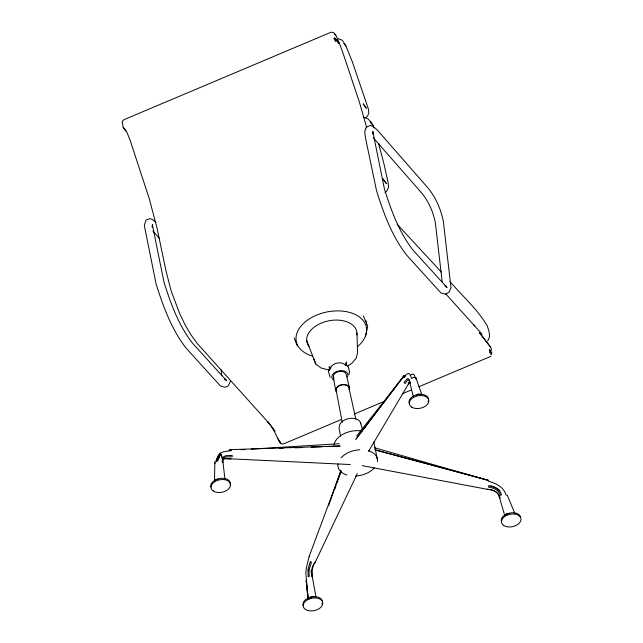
<?xml version="1.0" encoding="UTF-8"?>
<svg xmlns="http://www.w3.org/2000/svg" width="643" height="643" viewBox="0 0 643 643"><rect width="100%" height="100%" fill="white"/><g stroke="black" fill="none" stroke-linecap="round" stroke-linejoin="round"><path stroke-width="0.96" d="M214.489 480.9L214.858 461.875L215.992 460.83L217.647 460.822L220.155 453.235L223.113 451.916L230.708 450.711L229.688 449.706L229.157 450.486L231.15 450.405L229.157 450.486M315.89 596.672L312.361 577.253C311.397 571.973 312.281 566.539 315.303 562.03L357.331 473.545M217.647 460.822L218.114 455.646L220.155 453.235L222.711 457.977L222.486 461.795L223 462.518L224.913 478.906M491.509 353.111L491.356 354.88L489.46 352.115L490.199 351.191L489.355 349.39L491.959 353.248L490.199 351.191M223 462.518L223.185 458.917L224.029 457.776L225.934 456.884L232.155 456.803L232.244 455.373L225.781 455.702L223.724 456.659L222.711 457.977M345.83 365.771L346.376 361.985L345.821 364.348M152.576 224.954L152.214 227.148L152.383 224.761L163.949 282.012C170.684 303.504 178.593 325.39 192.611 343.298L226.569 380.688L224.624 379.016L225.958 379.282M373.036 131.839L372.675 134.041L372.852 131.654L384.41 188.897C391.153 210.39 399.054 232.276 413.071 250.183L447.038 287.574L445.085 285.902L446.419 286.167M334.738 37.969L335.959 39.882L335.67 41.498L333.797 38.484L334.738 37.969L339.568 43.668L342.743 52.332L359.63 102.936L366.735 127.772M348.924 374.684L349.535 372.04L348.868 368.777L347.935 366.365L345.588 364.549M365.465 336.024L367.692 326.467L363.399 315.89M217.053 460.894L218.62 456.152L221.578 454.834M308.238 599.356L305.827 573.202L306.221 568.669L308.061 560.728L309.138 556.516L341.071 470.628M328.541 505.872L340.661 471.014M334.947 488.768L335.951 485.939M336.956 483.11L340.967 471.777M217.897 458.483L220.155 453.235L222.735 459.922M309.138 556.516L309.355 556.034M230.548 380.994L228.482 385.422L227.509 386.234L224.994 387.303L220.533 386.073L186.293 348.361C171.504 329.465 163.129 306.398 156.048 283.708L144.329 225.532L145.977 220.139L149.923 218.612L152.471 219.48L155.887 222.253M404.431 377.513L405.468 375.793L403.595 376.107L403.29 377.586L406.939 374.049L408.506 373.462L410.017 374.371L411.697 378.639L413.304 377.312L415.949 377.939L421.816 394.689L418.44 393.926L416.326 395.429M309.797 598.705L310.698 597.001L312.088 596.407L315.424 596.808M505.406 515.734L506.226 514.191L507.616 513.604L509.369 513.813M368.608 451.282L409.744 381.773M409.326 381.789L408.16 383.903L408.98 383.188M311.059 598.054L312.088 596.407L311.051 597.797M214.818 480.835L216.265 479.445L218.363 479.268M487.659 340.911C491.18 336.313 488.817 330.414 487.089 325.599C477.291 309.01 462.365 296.142 449.996 281.53M403.595 376.107L355.804 439.354L398.716 382.947M399.93 381.355L404.158 375.793L356.664 435.978M331.193 366.655L329.12 369.122L328.509 371.758L330.116 377.441M410.154 375.6L412.693 373.961L414.205 374.869L415.876 379.137L415.949 377.939M365.537 117.717L367.611 116.053L368.825 112.686L368.31 108.755L352.3 61.696L346.03 46.192L343.788 42.928L346.03 46.192M385.053 192.675L387.367 190.256L388.517 187.089L388.042 182.242L383.895 163.587L378.542 143.349M315.303 562.03C311.702 565.872 310.987 571.611 311.871 576.675L312.361 577.253M347.75 366.044L351.817 363.343L356.278 358.03L357.596 352.348L356.945 333.09M223.073 459.584L224.986 458.692L227.759 458.7L350.29 464.543M222.189 459.576L224.246 458.62M341.554 419.413L283.507 443.927L281.722 443.903M354.454 413.963L384.86 401.119M402.373 393.725L411.584 389.835M418.955 386.716L490.826 356.367M488.246 480.249L374.941 449.835L488.246 480.249L488.551 481.277C495.986 483.279 503.831 487.113 506.121 495.062L507.399 495.423L514.93 513.693M241.173 449.754L245.184 449.505M251.188 449.135L339.335 443.726M279.11 448.476L283.105 448.316M295.097 447.833L302.089 447.552M311.083 447.19L322.071 446.74M326.065 446.58L340.051 446.017L230.041 449.642M225.203 458.612L231.022 458.949M508.107 514.223L506.226 514.191L508.058 514.32M337.454 38.451L341.875 40.043L343.402 41.642M362.29 465.661L487.482 489.355C492.731 489.5 498.164 491.694 499.426 497.232L504.723 515.549M329.537 370.239L320.801 367.892L315.753 363.978L313.736 358.778M487.482 489.355L487.081 489.259C492.546 489.58 498.727 491.71 499.916 497.811L499.426 497.232M374.322 447.697L487.997 480.329M277.8 438.743L280.404 442.593C275.783 435.962 273.733 427.788 267.834 421.921L274.955 431.188M363.6 117.171L368.23 119.019L371.742 122.99M490.874 485.786L495.094 487.281L500.021 490.609M333.902 32.705L331.233 32.15L123.906 119.711L122.146 121.503L123.183 127.322L127.049 132.595L130.24 140.6L149.224 198.558L156.924 227.606L166.023 271.008L171.151 290.933L179.518 313.254L184.943 324.482L190.931 334.754L197.409 343.675L268.742 422.957M215.276 463.458L214.593 462.687M330.381 367.9L328.983 366.815L330.414 369.146M278.644 440.543L281.039 443.71L279.954 442.464M397.181 224.262L441.371 272.102M335.959 39.882L338.604 43.242L339.568 43.668L335.791 35.108L334.223 33.484L335.791 35.108M445.736 293.827L482.009 334.143M373.382 137.851L421.294 192.562C428.6 201.267 433.358 212.045 435.407 223.193L442.135 281.586M473.835 324.868L474.791 325.961M152.921 230.966L159.48 238.457M126.205 130.883L123.183 127.322L124.421 129.147M373.093 125.457L370.151 121.881L372.699 124.694L374.017 127.957M490.665 347.244L479.389 332.568L490.665 347.244L491.694 350.371M272.391 427.941L274.834 431.083M410.033 382.36L410.555 383.067L408.771 379.523L407.75 379.868L405.074 383.533L404.013 382.593L406.955 378.952L408.056 378.574L408.844 379.137L413.401 396.811M219.472 457.736L218.62 456.152L216.578 458.563L216.361 461.401L218.62 456.152L219.263 457.824M499.916 497.811L498.333 494.427M311.172 570.88L311.935 572.583M360.554 422.724L362.355 429.106M294.261 338.162L297.307 346.022M306.679 340.46L315.753 363.978M311.003 571.064L312.201 574.842M349.519 388.034L346.215 374.636A6.526 4.155 -11.6 0 0 338.258 371.67A6.526 4.155 -11.6 0 0 333.926 378.044M355.828 419.123L348.98 388.107A6.526 4.155 -11.6 0 0 341.023 385.141A6.526 4.155 -11.6 0 0 336.691 391.523M373.768 441.837L377.489 459.978M340.621 436.131L339.094 428.688L339.287 426.976A10.851 6.92 -11.6 0 1 349.567 418.456A10.851 6.92 -11.6 0 1 360.715 423.833M336.104 389.996L342.205 422.121M306.164 580.211L308.238 599.3M333.339 376.525L335.566 390.076M221.104 369.749L221.787 375.689M306.229 580.613L307.949 599.147M222.229 460.726L222.293 462.526M409.141 403.048A9.91 6.317 -11.6 0 1 419.662 394.328A9.91 6.317 -11.6 0 1 427.981 401.899M336.209 391.732A7.065 4.501 -11.6 0 1 342.253 384.53A7.065 4.501 -11.6 0 1 349.101 389.843M333.685 380.101A8.15 5.192 -11.6 0 1 333.701 373.334A8.15 5.192 -11.6 0 1 343.901 370.955A8.15 5.192 -11.6 0 1 347.421 376.894M308.986 346.416A25.463 16.228 -11.6 0 1 327.263 321.162A25.463 16.228 -11.6 0 1 356.905 334.923M312.45 356.085A35.743 22.786 -11.6 0 1 302.644 324.297A35.743 22.786 -11.6 0 1 353.626 313.776A35.743 22.786 -11.6 0 1 357.283 346.842M368.495 450.743A20.054 12.78 -11.6 0 1 377.433 461.674M374.306 467.943A20.054 12.78 -11.6 0 1 355.611 476.005M346.899 475.024A20.054 12.78 -11.6 0 1 337.969 464.101M341.087 457.824A20.054 12.78 -11.6 0 1 359.783 449.77M334.047 444.996A20.054 12.78 -11.6 0 1 360.602 430.818M331.129 366.968A7.603 4.847 -11.6 0 1 337.872 362.949A7.603 4.847 -11.6 0 1 345.002 364.935M366.06 320.889A36.828 23.478 -11.6 0 1 366.743 324.506M501.323 521.481A9.91 6.317 -11.6 0 1 509.296 513.13A9.91 6.317 -11.6 0 1 520.621 516.98M303.07 605.449A9.91 6.317 -11.6 0 1 313.599 596.72A9.91 6.317 -11.6 0 1 321.91 604.299M210.888 487.008A9.91 6.317 -11.6 0 1 220.782 478.336A9.91 6.317 -11.6 0 1 230.081 485.031M309.01 569.947L309.275 576.369L308.174 576.755L307.925 569.69L310.344 561.435L311.477 562.247L309.01 569.947M365.272 129.484L364.79 132.426L365.497 137.915L376.509 190.601C383.598 213.283 391.973 236.359 406.754 255.247L440.994 292.959L445.454 294.189L448.943 292.308L451.008 287.879L443.421 221.988C441.074 209.481 435.793 197.337 427.627 187.523L376.935 129.645L372.932 126.374L370.384 125.506L366.438 127.033L365.272 129.484M488.897 485.795L488.616 487.201C493.76 487.715 499.113 489.966 500.383 495.423L501.452 494.893C500.029 489.114 494.363 486.59 488.897 485.795M366.205 108.185L363.319 103.941L366.205 108.185M386.339 183.504L382.714 178.682L386.339 183.504M411.528 407.043A9.91 6.317 -11.6 0 0 428.238 403.145A9.91 6.317 -11.6 0 0 417.363 395.943A9.91 6.317 -11.6 0 0 411.528 407.043M503.71 525.476A9.91 6.317 -11.6 0 0 520.42 521.586A9.91 6.317 -11.6 0 0 509.553 514.384A9.91 6.317 -11.6 0 0 503.71 525.476M305.457 609.443A9.91 6.317 -11.6 0 0 322.167 605.545A9.91 6.317 -11.6 0 0 311.3 598.344A9.91 6.317 -11.6 0 0 305.457 609.443M213.275 491.011A9.91 6.317 -11.6 0 0 229.985 487.113A9.91 6.317 -11.6 0 0 219.11 479.911A9.91 6.317 -11.6 0 0 213.275 491.011"/></g></svg>
